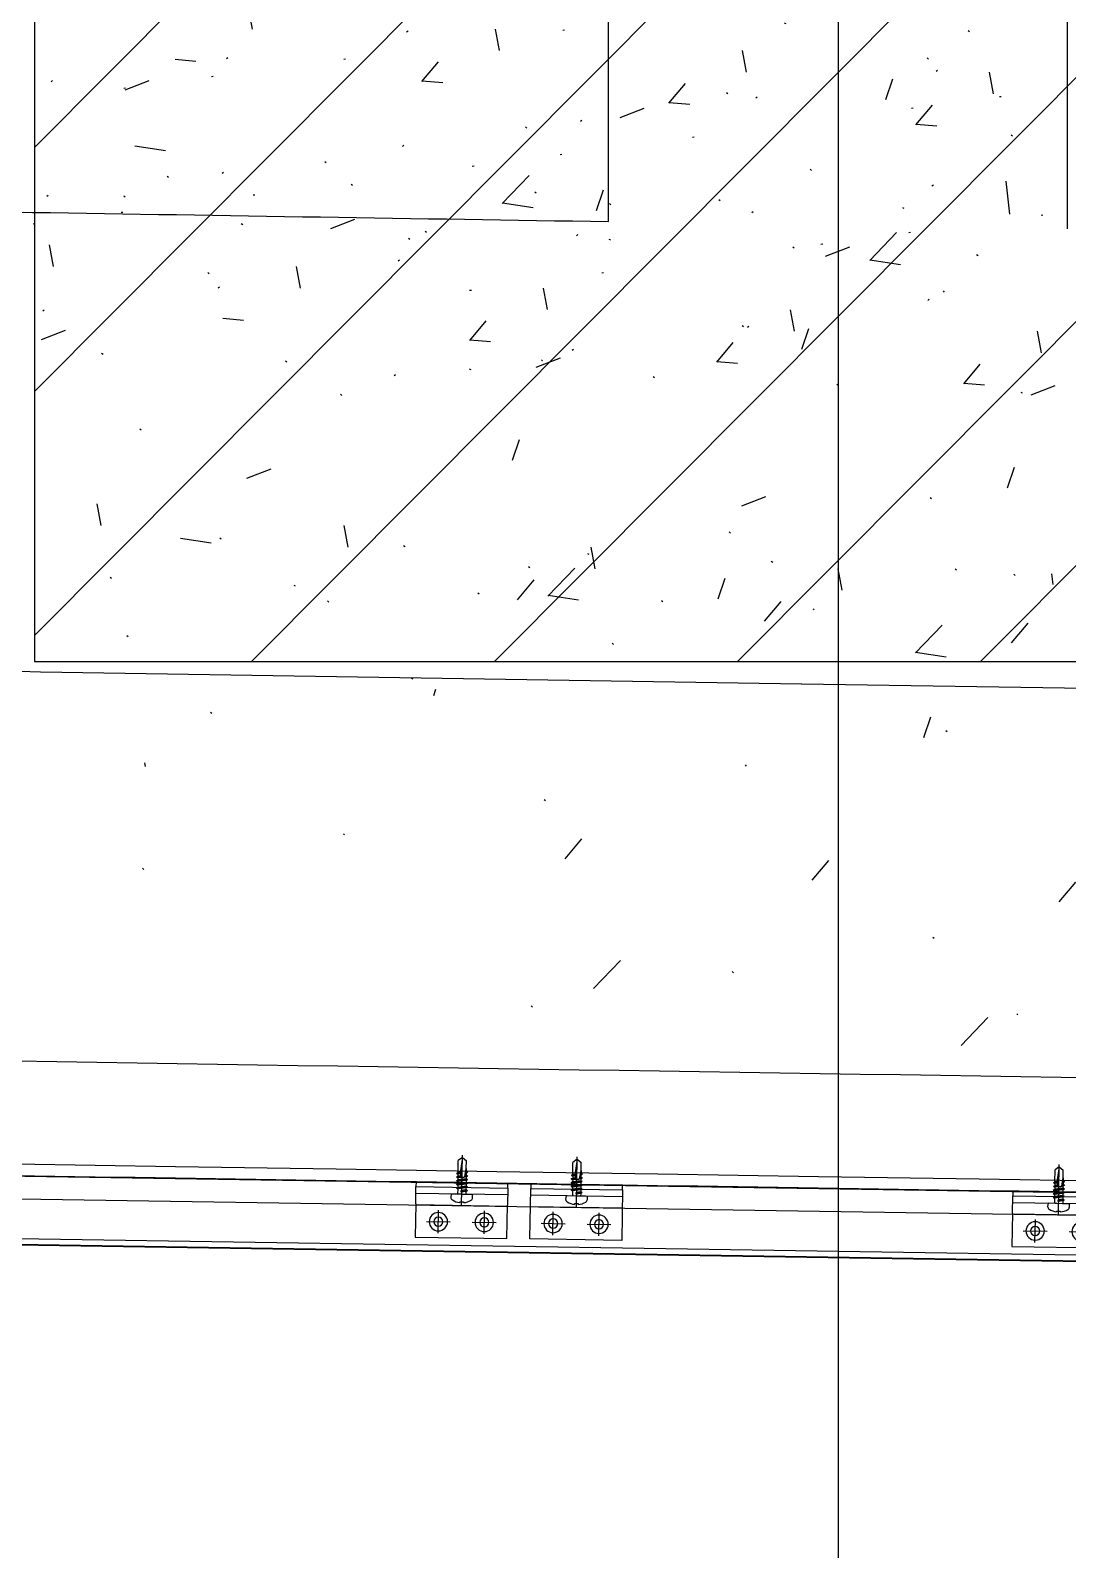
# Model space of a CAD drawing. Header units: inches. Extents: x 0 to 1813292486, y 0 to 3473589894.
# Drawn here: x 600590334 to 600590786, y 3473200306 to 3473200968 of the extents above; entities that cross this region are included whole.
import ezdxf
from ezdxf.xclip import XClip

# ---------------------------------------------------------------- set-up
doc = ezdxf.new("R2010")
doc.units = ezdxf.units.IN
doc.header["$LTSCALE"] = 1000
doc.header["$MEASUREMENT"] = 0
doc.header["$XCLIPFRAME"] = 2
for name, pattern in [('AX-MALL-GIRD-200$0$DOTE', [2.4200000000000004, 2, -0.2, 0.02, -0.2]), ('AX-MALL-WALL-P02-QT$0$CENTER', [2, 1.25, -0.25, 0.25, -0.25]), ('AX-MALL-WALL-P02-QT$0$DASHED', [0.75, 0.5, -0.25]), ('AX-MALL-WALL-P02-QT$0$HIDDEN', [0.375, 0.25, -0.125]), ('AX-MALL-WALL-P02-QT$0$HIDDENX2', [0.75, 0.5, -0.25])]:
    doc.linetypes.add(name, pattern=pattern)
for name, color, linetype in [('A-Anno-Note', 241, 'Continuous'), ('AX-MALL-DIM-P02$0$A-Detl-Thin', 131, 'Continuous'), ('AX-MALL-GIRD-200$0$A-Grid', 222, 'AX-MALL-GIRD-200$0$DOTE'), ('AX-MALL-P02-200$0$A-Anno-Note', 241, 'Continuous'), ('AX-MALL-WALL-P02$0$A-Anno-Note', 241, 'Continuous'), ('AX-MALL-WALL-P02-QT$0$A-Anno-Note', 241, 'Continuous'), ('AX-MALL-WALL-P02-QT$0$A-Detl-Fine', 152, 'Continuous'), ('AX-MALL-WALL-P02-QT$0$A-Detl-Patt', 8, 'Continuous'), ('AX-MALL-WALL-P02-QT$0$A-Detl-Thin', 131, 'Continuous'), ('AX-MALL-WALL-P02-QT$0$A-Wall', 2, 'Continuous'), ('AX-MALL-WALL-P02-QT$0$A-Wall-Patt', 13, 'Continuous'), ('AX-MALL-WALL-P02-QT$0$A-Wind', 4, 'Continuous'), ('AX-MALL-WALL-P02-QT$0$AP', 3, 'Continuous'), ('AX-MALL-WALL-P02-QT$0$C18', 4, 'AX-MALL-WALL-P02-QT$0$CENTER'), ('AX-MALL-WALL-P02-QT$0$DASH', 8, 'AX-MALL-WALL-P02-QT$0$DASHED'), ('AX-MALL-WALL-P02-QT$0$L18', 6, 'Continuous'), ('AX-MALL-WALL-P02-QT$0$PJ', 96, 'Continuous'), ('AX-MALL-WALL-P02-QT$0$STSF', 2, 'Continuous'), ('AX-MALL-WALL-P02-QT$0$tc', 4, 'Continuous'), ('AX-MALL-WALL-P02-QT$0$WZ', 2, 'Continuous'), ('AX-MALL-WALL-P02-QT$0$XX', 6, 'AX-MALL-WALL-P02-QT$0$HIDDEN'), ('AX-MALL-WALL-P02-QT$0$zx', 1, 'AX-MALL-WALL-P02-QT$0$CENTER'), ('AX-MALL-WALL-P02-QT$0$尺寸标注', 8, 'Continuous'), ('AX-MALL-ZTKD-P02$0$A-Anno-Note', 241, 'Continuous'), ('SX-MALL-WALL-L-1F~2F$0$S-COLU', 30, 'Continuous'), ('SX-MALL-WALL-L-1F~2F$0$S-PATT-WALL', 83, 'Continuous')]:
    doc.layers.add(name, color=color, linetype=linetype)
pattern_1 = [(45, (0, 359.0227), (-353.55353201463, 353.55353201463), [])]

# ---------------------------------------------------------------- blocks, each defined once
blk = doc.blocks.new('AX-MALL-GIRD-200')
at = {"layer": 'AX-MALL-GIRD-200$0$A-Grid'}
blk.add_line((600425246.1884615, 3473153968.780813), (600386516.6495125, 3473050005.053731), dxfattribs=at)
blk = doc.blocks.new('AX-MALL-WALL-P02-QT$0$tj')
at = {"layer": 'AX-MALL-WALL-P02-QT$0$A-Detl-Patt'}
h = blk.add_hatch(dxfattribs=at)
h.set_pattern_fill('STEEL', color=256, scale=100.0000000000001, angle=50.43183869082386)
h.set_pattern_definition([(75.00000000004839, (-14278.19445574284, 156289.8254051208), (-153.3407249234246, 41.08752340989569), []), (75.00000000004839, (-14317.88195610046, 156358.5661673546), (-153.3407249234246, 41.08752340989569), [])])
edge = h.paths.add_edge_path()
edge.add_line((88101.273016572, 47666.64152574539), (87883.93542659283, 47459.84604215622))
edge.add_line((87883.93542659283, 47459.84604215622), (91571.54751467705, 43584.64122533798))
edge.add_arc((262949.389629302, 558937.705083496), 543101.4133620498, 251.6057364187558, 260.0288666978238)
edge.add_arc((172180.8466627672, -2862.146247219684), 27099.9982179492, 64.7128659603706, 96.9316049602786, ccw=False)
edge.add_arc((262948.9730309481, 558936.3205539446), 543099.9677998082, 261.6155114784545, 271.7251478115656)
edge.add_line((279298.9759148359, 16082.51663446426), (279298.9759315252, 16382.65274763107))
edge.add_arc((262948.9742454757, 558936.3204835369), 542799.9676941936, 261.62020364125146, 271.7261014454634, ccw=False)
edge.add_arc((172180.8456921196, -2862.14609140989), 27400.00151046549, 64.80631838577902, 96.83815911678944)
edge.add_arc((262949.394896181, 558937.7037490648), 542801.4137571028, 251.6136389015772, 260.02417327084333, ccw=False)
edge.add_line((91737.26096642017, 43845.69257831573), (88101.273016572, 47666.64152574539))
blk.add_lwpolyline([(88103.03003954887, 47737.33037519455), (87813.24658572674, 47461.60306501389), (91543.92713344097, 43541.13421487808, 0.03677856867194786), (168908.9495433569, 23989.2463850975, -0.1416543586965341), (183742.0972260237, 21592.70785188675, 0.04416604653312874), (279348.9759123325, 16034.00206041336), (279348.9759345055, 16434.18465709686, -0.04414427716130016), (183859.0483468771, 21979.79425859451, 0.1405450684183163), (168919.8474783897, 24393.46752309799, -0.03670519880877311), (91764.87840116024, 43889.20268630981), (88103.03007543087, 47737.33033752441)], format="xyb", dxfattribs=at)
blk.add_lwpolyline([(88101.273016572, 47666.64152574539), (87883.93542659283, 47459.84604215622), (91571.54751467705, 43584.64122533798, 0.0367693963449814), (168910.2986617088, 24039.77597379684, -0.1415142461245126), (183756.7420067787, 21641.08926153183, 0.04414024362697595), (279298.9759148359, 16082.51663446426), (279298.9759315252, 16382.65274763107, -0.04412389944666065), (183844.4648458958, 21931.40288829803, 0.1406825130026793), (168918.4574091434, 24342.94360637665, -0.03671436212623864), (91737.26096642017, 43845.69257831573)], format="xyb", close=True, dxfattribs=at)
blk = doc.blocks.new('SX-MALL-WALL-L-1F~2F')
at = {"layer": 'SX-MALL-WALL-L-1F~2F$0$S-PATT-WALL'}
h = blk.add_hatch(dxfattribs=at)
h.set_pattern_fill('钢筋混凝土', color=256, scale=15, pattern_type=2)
h.set_pattern_definition([(24.56816131876918, (600332708.8788046, 3473133512.754728), (-31.18316060756021, 68.21004687377882), []), (29.56816131876925, (600332708.8788046, 3473133512.754728), (97.53445422577846, -46.37920049590846), [11.25, -123.75]), (334.5681613187692, (600332708.8788046, 3473133512.754728), (19.88439775835759, 112.9961142864107), [9, -99]), (80.01956131876923, (600332717.0066757, 3473133508.889795), (117.4189029535321, 66.61682170576017), [9.5610285, -105.1713168]), (25.75236131876919, (600332719.3515896, 3473133540.867372), (141.3476152674957, -79.15081590010527), [16.87499999999951, -185.6249999999961]), (76.20376131876925, (600332731.1305532, 3473133534.271463), (182.3878362713222, 87.98253900728311), [14.3415432, -157.75695]), (330.7523613187692, (600332719.3515896, 3473133540.867372), (182.387767611897, 87.98268144025062), [13.49999999999975, -148.4999999999961]), (0.5681613187692669, (600332730.7897155, 3473133528.602818), (62.82047321120105, -87.84980446922418), [11.25, -123.75]), (305.5681613187692, (600332730.7897155, 3473133528.602818), (72.17288940056439, 89.18848105901375), [9, -99]), (51.01956131876926, (600332736.0247502, 3473133521.281998), (134.9933625470349, 1.33857134020591), [9.5610285, -105.1713168]), (17.06816131876921, (600332708.8788046, 3473133512.754728), (19.14085714793764, 46.15589493924091), [0.75, -97.8, 0.75, -100.5, 0.75, -99.375]), (347.0681613187692, (600332708.8788046, 3473133512.754728), (57.63084699394109, 41.66442757030211), [0.75, -57.3, 0.75, -95.55, 0.75, -37.875]), (307.0681613187692, (600332677.5332061, 3473133524.431883), (73.85474001336534, -31.12342331039777), [0.75, -37.5, 0.75, -117, 0.75, -155.25]), (297.0681613187692, (600332663.4768839, 3473133529.668275), (87.2164167648191, -16.46683781742514), [0.75, -48.75, 0.75, -77.69999999999999, 0.75, -110.25])])
h.paths.add_polyline_path([(600389618.3500152, 3473057328.511977), (600389862.7149973, 3473057984.47368), (600389206.7532943, 3473058228.838662), (600388962.3883123, 3473057572.876959)])
at = {"layer": 'SX-MALL-WALL-L-1F~2F$0$S-COLU'}
blk.add_lwpolyline([(600389618.3500152, 3473057328.511977), (600389862.7149973, 3473057984.47368), (600389206.7532943, 3473058228.838662), (600388962.3883123, 3473057572.876959)], close=True, dxfattribs=at)
blk = doc.blocks.new('SX-MALL-WALL-L-2F~3F')
ref = blk.add_blockref('SX-MALL-WALL-L-1F~2F', (0, 0))
XClip(ref).set_block_clipping_path([(600349769.7341375, 3473074679.418533), (600357001.7302529, 3473071985.287766), (600356499.8725733, 3473070638.124951), (600359302.5086629, 3473069594.060767), (600362345.1765132, 3473077761.653201), (600381551.4312518, 3473070606.759726), (600391553.7259278, 3473066880.611454), (600387749.827644, 3473056669.608357), (600391632.1759799, 3473055223.319679), (600395635.5522461, 3473065969.791956), (600406982.2408491, 3473061742.817497), (600403058.8006672, 3473051210.921831), (600412723.2437257, 3473047610.6332), (600445093.3740637, 3473134503.466942), (600393055.2444371, 3473153889.197227), (600387463.4997383, 3473138878.984498), (600380158.3525343, 3473141600.366193), (600382830.751978, 3473148774.027779), (600388210.8522022, 3473146769.782572), (600390696.2253517, 3473153441.399696), (600277474.697425, 3473195619.741203), (600273446.9822528, 3473184807.934726), (600257129.111771, 3473190886.82031), (600241575.9633431, 3473149136.690594), (600258197.8999482, 3473142944.531458), (600255239.7303221, 3473135003.762026), (600263182.3271956, 3473132044.911624), (600260741.6763649, 3473125493.34496), (600269350.4970673, 3473122286.306632), (600271511.1407766, 3473128086.235537), (600286270.1853781, 3473122588.058336), (600284109.5416689, 3473116788.129431), (600282580.7823727, 3473112684.400902), (600291840.7574171, 3473109234.788475), (600290827.7957876, 3473106515.642598), (600293360.405141, 3473105572.171298), (600294731.2544166, 3473109252.0137), (600323175.4764534, 3473098655.706329), (600321336.3302773, 3473093718.790065), (600344750.773286, 3473084996.222976), (600341987.4689643, 3473077578.540671), (600344583.6790427, 3473076611.376234), (600346015.5062013, 3473080454.904757), (600351201.5612961, 3473078522.947055)])
blk = doc.blocks.new('SX-MALL-WALL-2F~3F')
blk.add_blockref('SX-MALL-WALL-L-2F~3F', (0, 0))
blk = doc.blocks.new('AX-MALL-WALL-P02-QT$0$jjzx2')
at = {"layer": 'AX-MALL-WALL-P02-QT$0$A-Detl-Fine'}
for points in [[(268221.9943727255, -137278.380569458), (268218.1288121939, -137528.3507113457), (269418.2252094746, -137547.0317645073), (269422.1163111925, -137297.0620474815)], [(268251.9907855988, -137278.8444366455), (268248.5890454054, -137498.8212294579), (269388.6957752705, -137516.5684661865), (269392.1199456453, -137296.5951166153)]]:
    blk.add_lwpolyline(points, dxfattribs=at)
blk = doc.blocks.new('*U198')
at = {"layer": 'AX-MALL-WALL-P02-QT$0$C18', "color": 1, "ltscale": 2}
blk.add_line((0, 5.142561988594025), (0, -17.03404386090006), dxfattribs=at)
at = {"layer": 'AX-MALL-WALL-P02-QT$0$L18', "color": 4}
for p, q in [((-1.790000000000873, -1.147816335795142), (-1.790000000000873, 0)), ((1.790000000000873, -2.247816335793686), (1.790000000000873, 0)), ((-2.399999999999636, -1.5), (-1.790000000000873, -1.147816335795142)), ((-2.399999999999636, -1.5), (0.2342809638412291, -1.225595732932561)), ((-2.399999999999636, -1.5), (-1.790000000000873, -1.852183664204858)), ((-2.399999999999636, -3.100000000000364), (2.399999999999636, -2.600000000000364)), ((-2.399999999999636, -3.100000000000364), (-1.790000000000873, -2.747816335793686)), ((-2.399999999999636, -3.100000000000364), (-1.790000000000873, -3.452183664205222)), ((-2.399999999999636, -4.700000000000728), (2.399999999999636, -4.200000000000728)), ((-2.399999999999636, -4.700000000000728), (-1.790000000000873, -4.34781633579405)), ((-2.399999999999636, -4.700000000000728), (-1.790000000000873, -5.052183664205586)), ((-2.399999999999636, -6.299999999999272), (2.399999999999636, -5.799999999999272)), ((-2.399999999999636, -6.299999999999272), (-1.790000000000873, -5.947816335794414)), ((-2.399999999999636, -6.299999999999272), (-1.790000000000873, -6.65218366420595)), ((-1.790000000000873, -1.147816335795142), (0.2342809638412291, -0.8650955307894037)), ((-1.790000000000873, -1.852183664204858), (0.2342809638412291, -1.56946285919912)), ((-1.790000000000873, -2.747816335793686), (-1.790000000000873, -1.852183664204858)), ((-1.790000000000873, -2.747816335793686), (1.790000000000873, -2.247816335793686)), ((-1.790000000000873, -3.452183664205222), (1.790000000000873, -2.952183664205222)), ((-1.790000000000873, -4.34781633579405), (-1.790000000000873, -3.452183664205222)), ((-1.790000000000873, -4.34781633579405), (1.790000000000873, -3.84781633579405)), ((-1.790000000000873, -5.052183664205586), (1.790000000000873, -4.552183664205586)), ((-1.790000000000873, -5.947816335794414), (-1.790000000000873, -5.052183664205586)), ((-1.790000000000873, -5.947816335794414), (1.790000000000873, -5.447816335794414)), ((-1.790000000000873, -6.65218366420595), (1.790000000000873, -6.15218366420595)), ((0.2342809638412291, -0.8650955307894037), (0.2342809638412291, -1.56946285919912)), ((2.399999999999636, -2.600000000000364), (1.790000000000873, -2.247816335793686)), ((2.399999999999636, -2.600000000000364), (1.790000000000873, -2.952183664205222)), ((1.790000000000873, -3.84781633579405), (1.790000000000873, -2.952183664205222)), ((2.399999999999636, -4.200000000000728), (1.790000000000873, -3.84781633579405)), ((2.399999999999636, -4.200000000000728), (1.790000000000873, -4.552183664205586)), ((1.790000000000873, -5.447816335794414), (1.790000000000873, -4.552183664205586)), ((2.399999999999636, -5.799999999999272), (1.790000000000873, -5.447816335794414)), ((2.399999999999636, -5.799999999999272), (1.790000000000873, -6.15218366420595)), ((1.790000000000873, -7.047816335794778), (1.790000000000873, -6.15218366420595)), ((-2.399999999999636, -7.899999999999636), (-1.790000000000873, -7.547816335794778)), ((-2.399999999999636, -7.899999999999636), (-1.273355612604064, -7.78264120964559)), ((-2.399999999999636, -7.899999999999636), (-1.790000000000873, -8.252183664206314)), ((-2.399999999999636, -9.5), (-1.790000000000873, -9.147816335795142)), ((-2.399999999999636, -9.5), (-1.518995326587174, -9.408228679852982)), ((-2.399999999999636, -9.5), (-1.790000000000873, -9.852183664204858)), ((-1.790000000000873, -7.547816335794778), (-1.790000000000873, -6.65218366420595)), ((-1.790000000000873, -7.547816335794778), (-0.9175382126813929, -7.425964130861757)), ((-1.790000000000873, -8.252183664206314), (-1.334698446698894, -8.188594061788535)), ((-1.790000000000873, -9.147816335795142), (-1.790000000000873, -8.252183664206314)), ((-1.790000000000873, -9.147816335795142), (-1.472953762578982, -9.103536135036848)), ((-1.790000000000873, -9.852183664204858), (-1.581684194792615, -9.823089278002954)), ((-1.790000000000873, -11.20167565273914), (-1.790000000000873, -9.852183664204858)), ((-1.790000000000873, -11.20167565273914), (-1.790000000000873, -14.60000000000036)), ((0.4333070988686814, -7.237298584555901), (1.790000000000873, -7.047816335794778)), ((0.7141825614198751, -7.575605983185596), (2.399999999999636, -7.399999999999636)), ((0.7141825614198751, -7.90243749641013), (1.790000000000873, -7.752183664206314)), ((0.7141825614198751, -8.798070167998958), (1.790000000000873, -8.647816335795142)), ((0.7141825614198751, -9.17560598318596), (2.399999999999636, -9)), ((0.7141825614198751, -9.502437496410494), (1.790000000000873, -9.352183664204858)), ((2.399999999999636, -7.399999999999636), (1.790000000000873, -7.047816335794778)), ((2.399999999999636, -7.399999999999636), (1.790000000000873, -7.752183664206314)), ((1.790000000000873, -8.647816335795142), (1.790000000000873, -7.752183664206314)), ((2.399999999999636, -9), (1.790000000000873, -8.647816335795142)), ((2.399999999999636, -9), (1.790000000000873, -9.352183664204858)), ((1.790000000000873, -9.352183664204858), (1.790000000000873, -14.60000000000036)), ((0, -16), (-1.790000000000873, -14.60000000000036)), ((0, -16), (1.790000000000873, -14.60000000000036))]:
    blk.add_line(p, q, dxfattribs=at)
blk.add_lwpolyline([(4.549999999999272, 0, 0.414213562373095), (4.75, 0.2000000000007276), (4.75, 1.39147638815848, 0.2654033233867933), (4.06568705400241, 2.589861303315047, 0.108659312189883), (0.7999999999992724, 3.659899496853541), (0.7999999999992724, 3.315608971053734), (-0.7999999999992724, 3.315608971053734), (-0.7999999999992724, 3.659899496853541, 0.1086593121898847), (-4.06568705400241, 2.589861303315047, 0.2654033233867933), (-4.75, 1.39147638815848), (-4.75, 0.2000000000007276, 0.414213562373095), (-4.549999999999272, 0)], format="xyb", close=True, dxfattribs=at)
blk.add_lwpolyline([(0, -16), (0.7141825614198751, -10.25704931750261), (0.7141825614198751, -7.536688384094305, 0.4176573264866609), (0.4106596181591158, -7.236709070022698, 0.08336651052848376), (-1.234698998669046, -7.526820576113096), (-1.790000000000873, -11.20167565273914)], format="xyb", dxfattribs=at)
blk = doc.blocks.new('AX-MALL-WALL-P02-QT$0$盘头自钻自攻钉ST4-8')
at = {"layer": 'AX-MALL-WALL-P02-QT$0$尺寸标注'}
blk.add_blockref('*U198', (0, 0), dxfattribs=at)
blk = doc.blocks.new('AX-MALL-WALL-P02-QT$0$A$C61293B14')
at = {"layer": 'AX-MALL-WALL-P02-QT$0$tc'}
for radius in [4, 2]:
    blk.add_circle((0, 0), radius, dxfattribs=at)
at = {"layer": 'AX-MALL-WALL-P02-QT$0$zx'}
for p, q in [((-5.199824257346336, 0), (5.199824257317232, 0)), ((0, 5.036975615854317), (0, -5.036975615847041))]:
    blk.add_line(p, q, dxfattribs=at)
blk = doc.blocks.new('AX-MALL-WALL-P02-QT$0$A$C41DD6A87')
at = {"layer": 'AX-MALL-WALL-P02-QT$0$tc'}
h = blk.add_hatch(dxfattribs=at)
h.set_pattern_fill('ANSI31', color=256, scale=0.5, angle=-90.00000000000001, style=0)
h.set_pattern_definition([(225.0000000000001, (28362.68611018802, -179426.704915055), (-1.122532015133644, 1.122532015133644), [])])
h.paths.add_polyline_path([(40, 20), (0, 20), (0, 22), (40, 22)])
at = {"layer": 'AX-MALL-WALL-P02-QT$0$PJ'}
for points in [[(40, 20), (0, 20), (0, 22), (40, 22)], [(40, 20), (0, 20), (0, -2.00031700823456), (40, -2.00031700823456)]]:
    blk.add_lwpolyline(points, close=True, dxfattribs=at)
at = {"layer": 'AX-MALL-WALL-P02-QT$0$XX'}
for p, q in [((0, 17), (40, 17)), ((0, 11.99968299176544), (40, 11.99968299176544))]:
    blk.add_line(p, q, dxfattribs=at)
at = {"layer": 'AX-MALL-WALL-P02-QT$0$tc', "rotation": 180}
for p in [(10.00773325189948, 4.856510433368385), (30.00773325189948, 4.856510433368385)]:
    blk.add_blockref('AX-MALL-WALL-P02-QT$0$A$C61293B14', p, dxfattribs=at)
at = {"layer": 'AX-MALL-WALL-P02-QT$0$WZ', "extrusion": (1.112429078900672e-34, 1.017801628166565e-23, -1), "zscale": -1, "rotation": 180}
blk.add_blockref('AX-MALL-WALL-P02-QT$0$盘头自钻自攻钉ST4-8', (-20, 17), dxfattribs=at)
blk = doc.blocks.new('AX-MALL-WALL-P02-QT$0$A$C715D18B8')
at = {"layer": 'AX-MALL-WALL-P02-QT$0$tc'}
h = blk.add_hatch(dxfattribs=at)
h.set_pattern_fill('ANSI31', color=256, scale=0.5, angle=-180, style=0)
h.set_pattern_definition([(225, (28362.68611018802, -179426.704915055), (-1.122532015133644, 1.122532015133644), [])])
h.paths.add_polyline_path([(40, 20), (0, 20), (0, 22), (40, 22)])
at = {"layer": 'AX-MALL-WALL-P02-QT$0$PJ'}
blk.add_line((0, 17), (40, 17), dxfattribs=at)
blk.add_lwpolyline([(40, 20), (0, 20), (0, 22), (40, 22)], close=True, dxfattribs=at)
blk.add_lwpolyline([(40, 12.49968299269676), (40, 20), (0, 20), (0, 12.49968299269676)], dxfattribs=at)
at = {"layer": 'AX-MALL-WALL-P02-QT$0$XX'}
blk.add_line((0, 11.99968299269676), (40, 11.99968299269676), dxfattribs=at)
blk.add_lwpolyline([(40, 12.49968299269676), (40, -2.000317007303238), (0, -2.000317007303238), (0, 12.49968299269676)], dxfattribs=at)
at = {"layer": 'AX-MALL-WALL-P02-QT$0$tc', "rotation": 180}
for p in [(10.00773325189948, 4.856510434299707), (30.00773325189948, 4.856510434299707)]:
    blk.add_blockref('AX-MALL-WALL-P02-QT$0$A$C61293B14', p, dxfattribs=at)
at = {"layer": 'AX-MALL-WALL-P02-QT$0$WZ', "extrusion": (1.112470375349305e-34, 1.017801628166565e-23, -1), "zscale": -1, "rotation": 180}
blk.add_blockref('AX-MALL-WALL-P02-QT$0$盘头自钻自攻钉ST4-8', (-20, 17), dxfattribs=at)
blk = doc.blocks.new('AX-MALL-WALL-P02-QT$0$A$C4D6066B9')
at = {"rotation": 180}
for name, p in [('AX-MALL-WALL-P02-QT$0$A$C715D18B8', (0, 22)), ('AX-MALL-WALL-P02-QT$0$A$C41DD6A87', (50, 22))]:
    blk.add_blockref(name, p, dxfattribs=at)
blk = doc.blocks.new('AX-MALL-WALL-P02-QT$0$1300C')
at = {"layer": 'AX-MALL-WALL-P02-QT$0$AP'}
blk.add_line((-33.0838707126677, -219.5850549619645), (1157.302145468071, -567.5604730285704), dxfattribs=at)
blk.add_lwpolyline([(1118.464279595762, -629.2074221316725), (1132.498736849055, -581.1485091242939), (-19.47386286780238, -244.2615250442177), (-33.55731932446361, -292.3227452579886)], dxfattribs=at)
blk.add_arc((-2315977.889819736, -7923840.433690093), 8255124.442743698, 73.69873543098333, 73.70710042087663, dxfattribs=at)
at = {"layer": 'AX-MALL-WALL-P02-QT$0$DASH', "color": 8, "linetype": 'AX-MALL-WALL-P02-QT$0$HIDDENX2', "ltscale": 20}
blk.add_lwpolyline([(1104.008876688778, -536.3292375262827, 2.515421783863442e-05), (28.78165457211435, -222.0132663641125, 8.805785796117746e-05)], format="xyb", dxfattribs=at)
at = {"layer": 'AX-MALL-WALL-P02-QT$0$STSF'}
for points in [[(41.43505173176527, -178.8288762066513, -2.515410358646587e-05), (1116.670332636684, -493.1472094729543)], [(1102.602048244327, -541.1272406466305, 2.515423053481601e-05), (27.37572155147791, -226.8115319479257, 8.805808583073339e-05)]]:
    blk.add_lwpolyline(points, format="xyb", dxfattribs=at)
at = {"layer": 'AX-MALL-WALL-P02-QT$0$tc', "xscale": -1, "rotation": 163.6785518761817}
for p in [(435.208555733785, -346.0424284245819), (684.7568682618439, -419.0195481441915)]:
    blk.add_blockref('AX-MALL-WALL-P02-QT$0$A$C4D6066B9', p, dxfattribs=at)
blk = doc.blocks.new('AX-MALL-WALL-P02-QT$0$mqst2')
at = {"color": 6, "rotation": 15.40864670323041}
blk.add_blockref('AX-MALL-WALL-P02-QT$0$1300C', (376440.5619175434, -46590.1494603157), dxfattribs=at)
blk = doc.blocks.new('AX-MALL-WALL-P02-QT')
at = {"layer": 'AX-MALL-WALL-P02-QT$0$A-Wall-Patt'}
h = blk.add_hatch(dxfattribs=at)
h.set_pattern_fill('普通砖', color=256, scale=200, style=0)
h.set_pattern_definition(pattern_1)
h.paths.add_polyline_path([(600389314.4047406, 3473057537.931708), (600389449.8737642, 3473057592.404252), (600393302.5271614, 3473067934.283272), (600393177.582075, 3473067980.828982), (600393080.2002487, 3473067910.393023), (600389263.5427585, 3473057665.139699)])
h = blk.add_hatch(dxfattribs=at)
h.set_pattern_fill('普通砖', color=256, scale=200, style=0)
h.set_pattern_definition(pattern_1)
h.paths.add_polyline_path([(600388723.1800985, 3473057661.726816, 0.0002737955231683814), (600389272.0745684, 3473057447.101822), (600389314.4047406, 3473057537.931707), (600389263.5427583, 3473057665.139698, -0.0002332530079434368), (600388796.1149263, 3473057847.953857)])
h = blk.add_hatch(dxfattribs=at)
h.set_pattern_fill('普通砖', color=256, scale=200, style=0)
h.set_pattern_definition(pattern_1)
h.paths.add_polyline_path([(600389314.4047406, 3473057537.931708), (600389272.1278714, 3473057447.081058, 0.0002849651527518296), (600389841.2693983, 3473057225.270239), (600389913.7883618, 3473057411.659616, -0.0002323559591952744), (600389449.8737642, 3473057592.404252)])
at = {"layer": 'AX-MALL-WALL-P02-QT$0$A-Wall'}
for p, q in [((600389449.8737642, 3473057592.404252), (600393302.5271614, 3473067934.283272)), ((600389263.5427585, 3473057665.139699), (600393080.2002487, 3473067910.393023))]:
    blk.add_line(p, q, dxfattribs=at)
for centre, radius, start, end in [((600584969.5838983, 3473558744.519898), 537941.81822961, 248.6124700070406, 248.6659276577267), ((600584969.5840955, 3473558744.519948), 538141.8183478042, 248.6124699894119, 248.6752192995525), ((600584151.3701191, 3473556644.139468), 535887.6954962795, 248.6750524308079, 248.740361631284)]:
    blk.add_arc(centre, radius, start, end, dxfattribs=at)
at = {"layer": 'AX-MALL-WALL-P02-QT$0$A-Anno-Note'}
for name, p, rotation in [('AX-MALL-WALL-P02-QT$0$mqst2', (600052179.2710491, 3473232742.396311), 339.5681613092181), ('AX-MALL-WALL-P02-QT$0$jjzx2', (600185298.4270658, 3473279938.045597), 339.5681613092246)]:
    blk.add_blockref(name, p, dxfattribs=dict(at, rotation=rotation))
at = {"layer": 'AX-MALL-WALL-P02-QT$0$A-Detl-Thin'}
blk.add_blockref('SX-MALL-WALL-2F~3F', (0, 0), dxfattribs=at)
at = {"layer": 'AX-MALL-WALL-P02-QT$0$A-Detl-Thin', "rotation": 339.5681613091762}
blk.add_blockref('AX-MALL-WALL-P02-QT$0$tj', (600144118.6961328, 3473128496.287411), dxfattribs=at)
at = {"layer": 'AX-MALL-WALL-P02-QT$0$A-Wind'}
blk.add_blockref('AX-MALL-GIRD-200', (0, 0), dxfattribs=at)
blk = doc.blocks.new('AX-MALL-WALL-P02')
at = {"layer": 'AX-MALL-WALL-P02$0$A-Anno-Note'}
blk.add_blockref('AX-MALL-WALL-P02-QT', (0, 0), dxfattribs=at)
blk = doc.blocks.new('AX-MALL-ZTKD-P02')
at = {"layer": 'AX-MALL-ZTKD-P02$0$A-Anno-Note'}
blk.add_blockref('AX-MALL-GIRD-200', (0, 0), dxfattribs=at)
blk = doc.blocks.new('AX-MALL-DIM-P02')
at = {"layer": 'AX-MALL-DIM-P02$0$A-Detl-Thin'}
blk.add_blockref('AX-MALL-ZTKD-P02', (-2.384185791015625e-06, 9.5367431640625e-07), dxfattribs=at)
blk = doc.blocks.new('AX-MALL-P02-200')
at = {"layer": 'AX-MALL-P02-200$0$A-Anno-Note'}
blk.add_blockref('AX-MALL-WALL-P02', (0, 0), dxfattribs=at)
blk.add_blockref('AX-MALL-DIM-P02', (0, 0), dxfattribs=at)

msp = doc.modelspace()

# ---------------------------------------------------------------- block references
at = {"layer": 'A-Anno-Note', "rotation": 20.43183869077545}
msp.add_blockref('AX-MALL-P02-200', (1250392458.527329, 9048125.682563305), dxfattribs=at)

doc.saveas('drawing.dxf')
